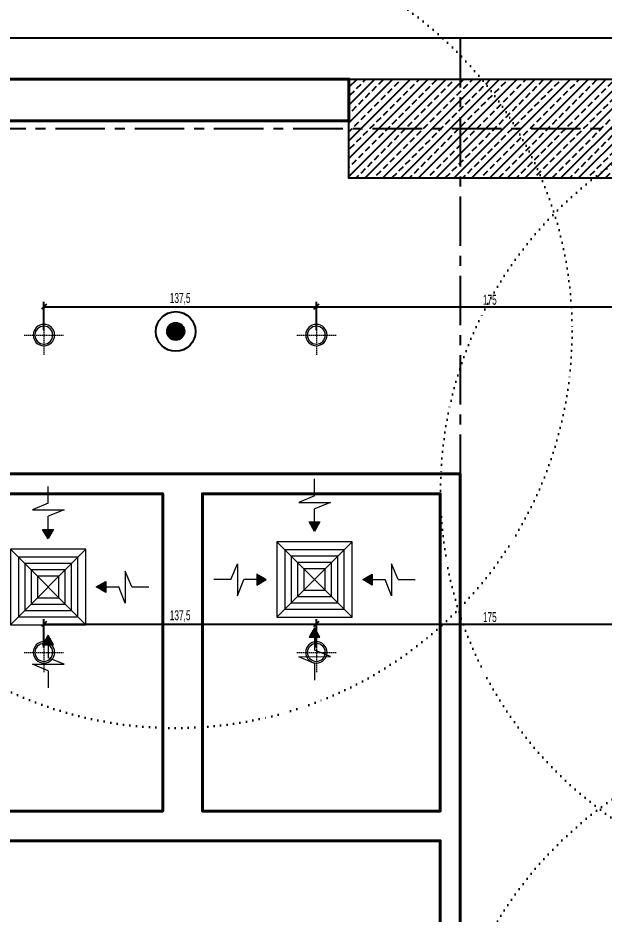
# Model space of a CAD drawing. Header units: millimetres. Extents: x 933584 to 974011, y 4545988 to 4553664.
# Drawn here: x 943336.8 to 943632.6, y 4549393.5 to 4549845.4 of the extents above; entities that cross this region are included whole.
import ezdxf

# ---------------------------------------------------------------- set-up
doc = ezdxf.new("R2010")
doc.units = ezdxf.units.MM
doc.header["$PDMODE"] = 35
for name, pattern in [('( Hidden )', [0.375, 0.25, -0.125]), ('568_AVN_KES_01$0$HIDDEN', [0.375, 0.25, -0.125]), ('CENTER', [2, 1.25, -0.25, 0.25, -0.25]), ('DOT2', [3.175, 0, -3.175])]:
    doc.linetypes.add(name, pattern=pattern)
doc.layers.get('0').update_dxf_attribs({"color": 255})
doc.layers.get('Defpoints').update_dxf_attribs({"color": 8})
for name, color, linetype in [('0-CSX-CXS_20', 14, 'CENTER'), ('0-DMS-50', 143, 'Continuous'), ('0-HSL-HTC_200', 1, 'Continuous'), ('0-LNS-SPL', 13, '568_AVN_KES_01$0$HIDDEN'), ('2-SPS-RCN', 2, 'Continuous'), ('_MSMEP_YT_SPRİNKLER-Details', 7, 'Continuous')]:
    doc.layers.add(name, color=color, linetype=linetype)
for name, color, linetype, lineweight in [('12-ONK_AYDINLATMA', 1, 'Continuous', 5), ('2-SPS-IBW', 5, 'Continuous', 40), ('_MSMEP_HT_EMİŞ_EKİPMANLARI', 183, 'Continuous', 18), ('_MSMEP_YT_SPRİNKLER', 1, 'Continuous', 30)]:
    doc.layers.add(name, color=color, linetype=linetype, lineweight=lineweight)
doc.styles.add('dim_romans_50', font='swissl.ttf', dxfattribs={"width": 0.6, "height": 5})
doc.dimstyles.new('ONK_dim 1_50', dxfattribs={"dimscale": 5, "dimtxt": 4, "dimasz": 0.5, "dimexe": 0.5, "dimexo": 0.5, "dimgap": 0.2, "dimtad": 1, "dimdec": 1, "dimrnd": 0.5, "dimzin": 9, "dimtxsty": 'dim_romans_50', "dimblk": 'OBLIQUE', "dimcen": 1, "dimclre": 256, "dimclrt": 256, "dimazin": 2, "dimtfac": 1, "dimtdec": 1, "dimtix": 1, "dimtmove": 2, "dimatfit": 3, "dimldrblk": 'OBLIQUE', "dimfxl": 3, "dimfxlon": 1, "dimarcsym": 0})

# ---------------------------------------------------------------- blocks, each defined once
blk = doc.blocks.new('ZVBXCB')
at = {"layer": '0-CSX-CXS_20', "ltscale": 20}
blk.add_line((933780.76, 4549789.55), (932221.52, 4549789.55), dxfattribs=at)
blk.add_lwpolyline([(932759.94, 4549835.4), (932759.94, 4548420.65)], dxfattribs=at)
blk = doc.blocks.new('FDSVBDVBDZVB')
at = {"layer": '0-HSL-HTC_200'}
h = blk.add_hatch(dxfattribs=at)
h.set_pattern_fill('ANSI33', color=256)
h.set_pattern_definition([(45, (935939.6384, 4550274.5564), (-4.490128, 4.490128), []), (45, (935944.1285, 4550274.5564), (-4.490128, 4.490128), [3.175, -1.5875])])
h.paths.add_polyline_path([(940246.16, 4549951.9), (940710.16, 4549951.9), (940710.16, 4549901.89), (940246.16, 4549901.89)])
at = {"layer": '2-SPS-RCN'}
blk.add_lwpolyline([(940246.16, 4549951.9), (940710.16, 4549951.9), (940710.16, 4549901.89), (940246.16, 4549901.89)], close=True, dxfattribs=at)
blk = doc.blocks.new('12 lik sıva üstü aydınlatma')
at = {"linetype": '( Hidden )', "ltscale": 3}
for points in [[(5935.81, -154395.28), (5935.81, -154417.28)], [(5924.81, -154406.28), (5946.81, -154406.28)]]:
    blk.add_lwpolyline(points, dxfattribs=at)
for radius in [6, 5]:
    blk.add_circle((5935.81, -154406.28), radius)
blk = doc.blocks.new('FVGDVG')
at = {"layer": '_MSMEP_HT_EMİŞ_EKİPMANLARI', "color": 7, "ltscale": 20}
for p, q in [((947765.3, 4552506.9), (947765.4, 4552591.8)), ((947765.3, 4552506.9), (947686.3, 4552473.2)), ((947686.3, 4552473.2), (947846.9, 4552473)), ((947846.9, 4552473), (947765.2, 4552441.3)), ((947765.1, 4552375.2), (947765.2, 4552441.3)), ((947342.8, 4552084.7), (947376.5, 4552163.7)), ((947376.5, 4552163.7), (947376.7, 4552003.1)), ((948154.5, 4552163.7), (948154.2, 4552003.1)), ((948188.2, 4552084.7), (948154.5, 4552163.7)), ((947342.8, 4552084.7), (947257.9, 4552084.6)), ((947376.7, 4552003.1), (947408.5, 4552084.8)), ((947474.5, 4552084.9), (947408.5, 4552084.8)), ((948056.5, 4552084.9), (948122.5, 4552084.8)), ((948154.2, 4552003.1), (948122.5, 4552084.8)), ((948188.2, 4552084.7), (948273.1, 4552084.6)), ((947765.1, 4551793.5), (947765.2, 4551727.5)), ((947686.3, 4551695.5), (947846.9, 4551695.8)), ((947765.3, 4551661.8), (947686.3, 4551695.5)), ((947846.9, 4551695.8), (947765.2, 4551727.5)), ((947765.3, 4551661.8), (947765.4, 4551576.9))]:
    blk.add_line(p, q, dxfattribs=at)
at = {"layer": '_MSMEP_HT_EMİŞ_EKİPMANLARI', "color": 253, "lineweight": 0, "ltscale": 10}
for p, q in [((947575.4, 4551894.6), (947955.4, 4552274.6)), ((947955.4, 4551894.6), (947575.4, 4552274.6))]:
    blk.add_line(p, q, dxfattribs=at)
at = {"layer": '_MSMEP_HT_EMİŞ_EKİPMANLARI', "color": 7, "ltscale": 20}
for points in [[(947737.9, 4552375.3), (947793.1, 4552375.2), (947765.4, 4552327.4)], [(947474.4, 4552112.1), (947474.5, 4552056.9), (947522.3, 4552084.6)], [(948056.5, 4552112.1), (948056.5, 4552056.9), (948008.7, 4552084.6)], [(947737.9, 4551793.5), (947793.1, 4551793.6), (947765.4, 4551841.3)]]:
    blk.add_lwpolyline(points, close=True, dxfattribs=at)
at = {"layer": '_MSMEP_HT_EMİŞ_EKİPMANLARI', "ltscale": 10}
for points in [[(947575.4, 4551894.6), (947955.4, 4551894.6), (947955.4, 4552274.6), (947575.4, 4552274.6)], [(947615.4, 4551934.6), (947915.4, 4551934.6), (947915.4, 4552234.6), (947615.4, 4552234.6)]]:
    blk.add_lwpolyline(points, close=True, dxfattribs=at)
at = {"layer": '_MSMEP_HT_EMİŞ_EKİPMANLARI', "color": 253, "lineweight": 0, "ltscale": 10}
for points in [[(947647.4, 4551966.6), (947883.4, 4551966.6), (947883.4, 4552202.6), (947647.4, 4552202.6)], [(947679.4, 4551998.6), (947851.4, 4551998.6), (947851.4, 4552170.6), (947679.4, 4552170.6)], [(947711.4, 4552030.6), (947819.4, 4552030.6), (947819.4, 4552138.6), (947711.4, 4552138.6)]]:
    blk.add_lwpolyline(points, close=True, dxfattribs=at)
at = {"layer": '_MSMEP_HT_EMİŞ_EKİPMANLARI', "color": 7, "ltscale": 20}
for points in [[(947793.1, 4552375.2), (947765.4, 4552327.4), (947737.9, 4552375.3), (947765.4, 4552327.4)], [(947765.4, 4552327.4), (947737.9, 4552375.3), (947793.1, 4552375.2), (947765.4, 4552327.4)], [(947474.5, 4552056.9), (947522.3, 4552084.6), (947474.4, 4552112.1), (947522.3, 4552084.6)], [(947522.3, 4552084.6), (947474.4, 4552112.1), (947474.5, 4552056.9), (947522.3, 4552084.6)], [(948056.5, 4552056.9), (948008.7, 4552084.6), (948056.5, 4552112.1), (948008.7, 4552084.6)], [(948008.7, 4552084.6), (948056.5, 4552112.1), (948056.5, 4552056.9), (948008.7, 4552084.6)], [(947793.1, 4551793.6), (947765.4, 4551841.3), (947737.9, 4551793.5), (947765.4, 4551841.3)], [(947765.4, 4551841.3), (947737.9, 4551793.5), (947793.1, 4551793.6), (947765.4, 4551841.3)]]:
    blk.add_solid(points, dxfattribs=at)
blk = doc.blocks.new('_Oblique')
at = {"color": 0, "linetype": 'ByBlock', "lineweight": -2}
blk.add_line((-0.5, -0.5), (0.5, 0.5), dxfattribs=at)
blk = doc.blocks.new('*D1530')
at = {"layer": '0-DMS-50', "lineweight": -2}
for p, q in [((943349.94, 4549687.96), (943349.94, 4549702.24)), ((943487.44, 4549687.96), (943487.44, 4549702.24))]:
    blk.add_line(p, q, dxfattribs=at)
at = {"layer": '0-DMS-50', "color": 0, "lineweight": -2}
blk.add_line((943349.94, 4549699.74), (943487.44, 4549699.74), dxfattribs=at)
at = {"layer": 'Defpoints', "color": 0}
for p in [(943487.44, 4549699.74), (943349.94, 4549685.46), (943487.44, 4549685.46)]:
    blk.add_point(p, dxfattribs=at)
at = {"layer": '0-DMS-50', "color": 0, "linetype": 'ByBlock', "lineweight": -2, "xscale": 2.5, "yscale": 2.5, "zscale": 2.5, "rotation": 180}
blk.add_blockref('_Oblique', (943349.94, 4549699.74), dxfattribs=at)
at = {"layer": '0-DMS-50', "color": 0, "linetype": 'ByBlock', "lineweight": -2, "xscale": 2.5, "yscale": 2.5, "zscale": 2.5}
blk.add_blockref('_Oblique', (943487.44, 4549699.74), dxfattribs=at)
at = {"layer": '0-DMS-50', "insert": (943418.69, 4549703.72), "char_height": 5, "attachment_point": 5, "style": 'dim_romans_50'}
blk.add_mtext('137,5', dxfattribs=at)
blk = doc.blocks.new('*D1531')
at = {"layer": '0-DMS-50', "lineweight": -2}
for p, q in [((943487.44, 4549687.96), (943487.44, 4549702.24)), ((943662.44, 4549687.96), (943662.44, 4549702.24))]:
    blk.add_line(p, q, dxfattribs=at)
at = {"layer": '0-DMS-50', "color": 0, "lineweight": -2}
blk.add_line((943487.44, 4549699.74), (943662.44, 4549699.74), dxfattribs=at)
at = {"layer": 'Defpoints', "color": 0}
for p in [(943662.44, 4549699.74), (943487.44, 4549685.46), (943662.44, 4549685.46)]:
    blk.add_point(p, dxfattribs=at)
at = {"layer": '0-DMS-50', "color": 0, "linetype": 'ByBlock', "lineweight": -2, "xscale": 2.5, "yscale": 2.5, "zscale": 2.5, "rotation": 180}
blk.add_blockref('_Oblique', (943487.44, 4549699.74), dxfattribs=at)
at = {"layer": '0-DMS-50', "color": 0, "linetype": 'ByBlock', "lineweight": -2, "xscale": 2.5, "yscale": 2.5, "zscale": 2.5}
blk.add_blockref('_Oblique', (943662.44, 4549699.74), dxfattribs=at)
at = {"layer": '0-DMS-50', "insert": (943574.94, 4549703.24), "char_height": 5, "attachment_point": 5, "style": 'dim_romans_50'}
blk.add_mtext('175', dxfattribs=at)
blk = doc.blocks.new('*D1533')
at = {"layer": '0-DMS-50', "lineweight": -2}
for p, q in [((943349.94, 4549527.96), (943349.94, 4549542.24)), ((943487.44, 4549527.96), (943487.44, 4549542.24))]:
    blk.add_line(p, q, dxfattribs=at)
at = {"layer": '0-DMS-50', "color": 0, "lineweight": -2}
blk.add_line((943349.94, 4549539.74), (943487.44, 4549539.74), dxfattribs=at)
at = {"layer": 'Defpoints', "color": 0}
for p in [(943487.44, 4549539.74), (943349.94, 4549525.46), (943487.44, 4549525.46)]:
    blk.add_point(p, dxfattribs=at)
at = {"layer": '0-DMS-50', "color": 0, "linetype": 'ByBlock', "lineweight": -2, "xscale": 2.5, "yscale": 2.5, "zscale": 2.5, "rotation": 180}
blk.add_blockref('_Oblique', (943349.94, 4549539.74), dxfattribs=at)
at = {"layer": '0-DMS-50', "color": 0, "linetype": 'ByBlock', "lineweight": -2, "xscale": 2.5, "yscale": 2.5, "zscale": 2.5}
blk.add_blockref('_Oblique', (943487.44, 4549539.74), dxfattribs=at)
at = {"layer": '0-DMS-50', "insert": (943418.69, 4549543.72), "char_height": 5, "attachment_point": 5, "style": 'dim_romans_50'}
blk.add_mtext('137,5', dxfattribs=at)
blk = doc.blocks.new('*D1534')
at = {"layer": '0-DMS-50', "lineweight": -2}
for p, q in [((943487.44, 4549527.96), (943487.44, 4549542.24)), ((943662.44, 4549527.96), (943662.44, 4549542.24))]:
    blk.add_line(p, q, dxfattribs=at)
at = {"layer": '0-DMS-50', "color": 0, "lineweight": -2}
blk.add_line((943487.44, 4549539.74), (943662.44, 4549539.74), dxfattribs=at)
at = {"layer": 'Defpoints', "color": 0}
for p in [(943662.44, 4549539.74), (943487.44, 4549525.46), (943662.44, 4549525.46)]:
    blk.add_point(p, dxfattribs=at)
at = {"layer": '0-DMS-50', "color": 0, "linetype": 'ByBlock', "lineweight": -2, "xscale": 2.5, "yscale": 2.5, "zscale": 2.5, "rotation": 180}
blk.add_blockref('_Oblique', (943487.44, 4549539.74), dxfattribs=at)
at = {"layer": '0-DMS-50', "color": 0, "linetype": 'ByBlock', "lineweight": -2, "xscale": 2.5, "yscale": 2.5, "zscale": 2.5}
blk.add_blockref('_Oblique', (943662.44, 4549539.74), dxfattribs=at)
at = {"layer": '0-DMS-50', "insert": (943574.94, 4549543.24), "char_height": 5, "attachment_point": 5, "style": 'dim_romans_50'}
blk.add_mtext('175', dxfattribs=at)
blk = doc.blocks.new('*U1486')
at = {"layer": '_MSMEP_YT_SPRİNKLER-Details', "color": 1, "linetype": 'Continuous', "lineweight": -3}
for p, q in [((24500, 73133.6), (24491, 73133.6)), ((24491, 73133.6), (24497, 73133.6)), ((24500, 73133.6), (24491, 73133.6)), ((24491, 73133.6), (24497, 73133.6)), ((24497, 73133.6), (24497, 73133.6)), ((24497, 73133.6), (24503, 73133.6)), ((24497, 73133.6), (24497, 73133.6)), ((24497, 73133.6), (24503, 73133.6)), ((24509, 73133.6), (24500, 73133.6)), ((24509, 73133.6), (24500, 73133.6)), ((24503, 73133.6), (24503, 73133.6)), ((24503, 73133.6), (24509, 73133.6)), ((24503, 73133.6), (24503, 73133.6)), ((24503, 73133.6), (24509, 73133.6))]:
    blk.add_line(p, q, dxfattribs=at)
blk.add_circle((24500, 73133.6), 10, dxfattribs=at)
for major_axis in [(0, 100), (0, 43.9), (0, 38.9), (0, 33.9), (0, 28.9), (0, 23.9), (0, 18.9), (0, 13.9), (0, 8.95), (0, 3.95)]:
    blk.add_ellipse((24500, 73133.6), major_axis=major_axis, ratio=1, start_param=-1.570796, end_param=4.712389, dxfattribs=at)

msp = doc.modelspace()

# ---------------------------------------------------------------- linework, layer by layer
at = {"color": 0}
msp.add_lwpolyline([(943021.5, 4549835.4), (945081.5, 4549835.4), (945081.5, 4548375.4), (943021.5, 4548375.4)], close=True, dxfattribs=at)
at = {"layer": '2-SPS-IBW'}
msp.add_lwpolyline([(943503.84, 4549793.55), (943301.85, 4549793.55), (943301.85, 4549814.55), (943503.84, 4549814.55)], close=True, dxfattribs=at)
for points in [[(943464.94, 4549615.46), (943294.94, 4549615.46)], [(943528.75, 4549174.23), (943559.94, 4549258.65), (943559.94, 4549615.46), (943464.94, 4549615.46)], [(943294.94, 4549605.46), (943409.94, 4549605.46), (943409.94, 4549445.46), (943289.94, 4549445.46), (943289.94, 4549487.46)], [(943464.94, 4549605.46), (943549.94, 4549605.46), (943549.94, 4549445.46), (943429.94, 4549445.46), (943429.94, 4549605.46), (943464.94, 4549605.46)], [(943273.85, 4549487.46), (943273.85, 4549430.46), (943549.94, 4549430.46), (943549.94, 4549260.44), (943519.37, 4549177.7)]]:
    msp.add_lwpolyline(points, dxfattribs=at)
at = {"layer": '_MSMEP_YT_SPRİNKLER', "linetype": 'DOT2'}
for centre in [(943416.46, 4549687.3), (943750.09, 4549606.54), (943750.09, 4549286.54)]:
    msp.add_circle(centre, 200, dxfattribs=at)

# ---------------------------------------------------------------- block references
for name, p in [('ZVBXCB', (10800, 0)), ('FDSVBDVBDZVB', (3257.69, -137.36))]:
    msp.add_blockref(name, p)
at = {"layer": '0-LNS-SPL', "xscale": 0.1, "yscale": 0.1, "zscale": 0.1}
for p in [(848575.53, 4094349.99), (848709.94, 4094353.76)]:
    msp.add_blockref('FVGDVG', p, dxfattribs=at)
at = {"layer": '12-ONK_AYDINLATMA', "linetype": 'Continuous', "ltscale": 0.07, "xscale": -0.9, "yscale": 0.9, "zscale": 0.9}
for p, rotation in [((804384.29, 4555027.69), 89.99999999999986), ((804521.79, 4555027.69), 89.99999999999984), ((804384.29, 4554867.69), 89.99999999999987), ((804521.79, 4554867.69), 89.99999999999986)]:
    msp.add_blockref('12 lik sıva üstü aydınlatma', p, dxfattribs=dict(at, rotation=rotation))
at = {"layer": '_MSMEP_YT_SPRİNKLER', "xscale": 0.1, "yscale": 0.1, "zscale": 0.1}
msp.add_blockref('*U1486', (940966.46, 4542373.94), dxfattribs=at)

# ---------------------------------------------------------------- dimensions: what is measured, and where the dimension line sits
at = {"layer": '0-DMS-50'}
for p1, p2, picture, middle in [((943349.94, 4549685.46), (943487.44, 4549685.46), '*D1530', (943418.69, 4549703.72)), ((943349.94, 4549525.46), (943487.44, 4549525.46), '*D1533', (943418.69, 4549543.72))]:
    dim = msp.add_aligned_dim(p1=p1, p2=p2, distance=14.28, dimstyle='ONK_dim 1_50', dxfattribs=at)
    dim.commit()
    dim.dimension.update_dxf_attribs({"geometry": picture, "text_midpoint": middle})
for base, p1, p2, picture, middle in [((943662.44, 4549699.74), (943487.44, 4549685.46), (943662.44, 4549685.46), '*D1531', (943574.94, 4549703.24)), ((943662.44, 4549539.74), (943487.44, 4549525.46), (943662.44, 4549525.46), '*D1534', (943574.94, 4549543.24))]:
    dim = msp.add_linear_dim(base=base, p1=p1, p2=p2, angle=180, dimstyle='ONK_dim 1_50', dxfattribs=at)
    dim.commit()
    dim.dimension.update_dxf_attribs({"geometry": picture, "text_midpoint": middle})

doc.saveas('drawing.dxf')
